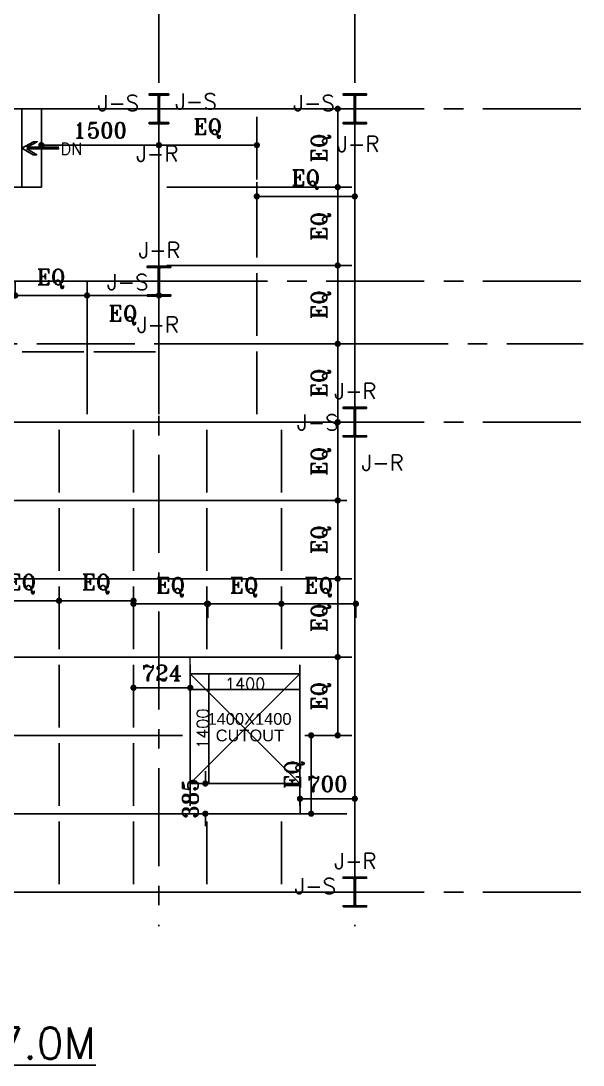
# Model space of a CAD drawing. Header units: inches. Extents: x 1387 to 2676, y -3554 to -2136.
# Drawn here: x 2645.8 to 2652.97, y -2654.7 to -2641.37 of the extents above; entities that cross this region are included whole.
import ezdxf
from ezdxf.enums import TextEntityAlignment as Align

# ---------------------------------------------------------------- set-up
doc = ezdxf.new("R2010")
doc.units = ezdxf.units.IN
doc.header["$MEASUREMENT"] = 0
doc.linetypes.add('CENTER', pattern=[2, 1.25, -0.25, 0.25, -0.25])
for name, color, linetype in [('3G', 3, 'Continuous'), ('A-TEXT', 7, 'Continuous'), ('AA-IPE300', 27, 'Continuous'), ('AA_CUT OUT', 250, 'Continuous'), ('AXE', 1, 'CENTER'), ('DIM', 8, 'Continuous'), ('MEMBER TEXT', 7, 'Continuous'), ('NEW-CO-TEXT', 7, 'Continuous'), ('Pich', 2, 'Continuous'), ('STAIR', 145, 'Continuous'), ('UPN100', 1, 'Continuous')]:
    doc.layers.add(name, color=color, linetype=linetype)
doc.layers.add('AA-BEAM-LAYOUT', color=5, linetype='Continuous', lineweight=13)
doc.styles.add('ROMANS', font='ROMANS')
doc.styles.add('ROMANT', font='romant')
doc.styles.get("Standard").update_dxf_attribs({"font": 'arial.ttf'})
doc.dimstyles.new('Copy of 1-100', dxfattribs={"dimtxt": 0.2, "dimasz": 0.08, "dimexe": 0.18, "dimexo": 0.0625, "dimgap": 0.09, "dimtad": 1, "dimdec": 0, "dimlfac": 1000, "dimdsep": 46, "dimtxsty": 'ROMANT', "dimblk": 'DOT', "dimcen": 0.09, "dimclrd": 1, "dimclre": 1, "dimclrt": 3, "dimadec": 0, "dimazin": 0, "dimtfac": 1, "dimtdec": 0, "dimtix": 1, "dimtofl": 0, "dimtmove": 2, "dimatfit": 3, "dimldrblk": 'DOT', "dimfxl": 1, "dimtolj": 1, "dimarcsym": 0})

# ---------------------------------------------------------------- blocks, each defined once
blk = doc.blocks.new('DOT')
at = {"layer": 'DIM', "color": 0, "linetype": 'ByBlock'}
blk.add_line((-0.5, 0), (-1, 0), dxfattribs=at)
at = {"layer": 'DIM', "color": 0, "linetype": 'ByBlock', "const_width": 0.5}
blk.add_lwpolyline([(-0.25, 0, 1), (0.25, 0, 1)], format="xyb", close=True, dxfattribs=at)
blk = doc.blocks.new('*D2552')
at = {"color": 1, "lineweight": -2, "transparency": 16777216}
for p, q in [((-2100, 2785), (-2100, 2585)), ((-700, 2785), (-700, 2585)), ((-700, 2585), (-2100, 2585))]:
    blk.add_line(p, q, dxfattribs=at)
at = {"layer": 'Defpoints', "color": 0, "transparency": 16777216}
for p in [(-2100, 2785), (-700, 2785), (-2100, 2585)]:
    blk.add_point(p, dxfattribs=at)
at = {"color": 1, "lineweight": -2, "transparency": 16777216, "xscale": 0.08, "yscale": 0.08, "zscale": 0.08, "rotation": 180}
blk.add_blockref('DOT', (-2100, 2585), dxfattribs=at)
at = {"color": 1, "lineweight": -2, "transparency": 16777216, "xscale": 0.08, "yscale": 0.08, "zscale": 0.08}
blk.add_blockref('DOT', (-700, 2585), dxfattribs=at)
at = {"color": 3, "transparency": 16777216, "insert": (-1400, 2660), "char_height": 150, "attachment_point": 5, "style": 'ROMANT'}
blk.add_mtext('\\A1;1400', dxfattribs=at)
blk = doc.blocks.new('_Dot')
at = {"layer": 'DIM', "color": 0, "lineweight": -2}
blk.add_line((-0.5, 0), (-1, 0), dxfattribs=at)
at = {"layer": 'DIM', "color": 0, "const_width": 0.5}
blk.add_lwpolyline([(-0.25, 0, 1), (0.25, 0, 1)], format="xyb", close=True, dxfattribs=at)
blk = doc.blocks.new('*D2553')
at = {"color": 1, "lineweight": -2, "transparency": 16777216}
for p, q in [((-2100, 2785), (-1864, 2785)), ((-1864, 2785), (-1864, 1385)), ((-2100, 1385), (-1864, 1385))]:
    blk.add_line(p, q, dxfattribs=at)
at = {"layer": 'Defpoints', "color": 0, "transparency": 16777216}
for p in [(-2100, 2785), (-2100, 1385), (-1864, 1385)]:
    blk.add_point(p, dxfattribs=at)
at = {"color": 1, "lineweight": -2, "transparency": 16777216, "xscale": 0.08, "yscale": 0.08, "zscale": 0.08}
for p, rotation in [((-1864, 2785), 90), ((-1864, 1385), 270)]:
    blk.add_blockref('DOT', p, dxfattribs=dict(at, rotation=rotation))
at = {"color": 3, "transparency": 16777216, "insert": (-1939, 2085), "char_height": 150, "attachment_point": 5, "rotation": 90, "style": 'ROMANT'}
blk.add_mtext('\\A1;1400', dxfattribs=at)
blk = doc.blocks.new('*D2417')
at = {"layer": 'Defpoints', "color": 0, "transparency": 16777216}
for p in [(2648.061, -2651.105), (2648.061, -2651.49), (2648.153, -2651.49)]:
    blk.add_point(p, dxfattribs=at)
at = {"layer": 'Pich', "color": 1, "lineweight": -2, "transparency": 16777216}
for p, q in [((2648.153, -2651.025), (2648.153, -2650.945)), ((2648.123, -2651.105), (2648.333, -2651.105)), ((2648.123, -2651.49), (2648.333, -2651.49)), ((2648.153, -2651.57), (2648.153, -2651.65))]:
    blk.add_line(p, q, dxfattribs=at)
at = {"layer": 'Pich', "color": 1, "lineweight": -2, "transparency": 16777216, "xscale": 0.08, "yscale": 0.08, "zscale": 0.08}
for p, rotation in [((2648.153, -2651.105), 270), ((2648.153, -2651.49), 90)]:
    blk.add_blockref('DOT', p, dxfattribs=dict(at, rotation=rotation))
at = {"layer": 'Pich', "color": 3, "transparency": 16777216, "insert": (2647.963, -2651.298), "char_height": 0.2, "attachment_point": 5, "rotation": 90, "style": 'ROMANT'}
blk.add_mtext('\\A1;385', dxfattribs=at)
blk = doc.blocks.new('*D2418')
at = {"layer": 'Defpoints', "color": 0, "transparency": 16777216}
for p in [(2649.361, -2651.26), (2650.06, -2651.26), (2650.06, -2651.299)]:
    blk.add_point(p, dxfattribs=at)
at = {"layer": 'Pich', "color": 1, "lineweight": -2, "transparency": 16777216}
for p, q in [((2649.361, -2651.322), (2649.361, -2651.479)), ((2649.441, -2651.299), (2649.98, -2651.299)), ((2650.06, -2651.322), (2650.06, -2651.479))]:
    blk.add_line(p, q, dxfattribs=at)
at = {"layer": 'Pich', "color": 1, "lineweight": -2, "transparency": 16777216, "xscale": 0.08, "yscale": 0.08, "zscale": 0.08, "rotation": 180}
blk.add_blockref('DOT', (2649.361, -2651.299), dxfattribs=at)
at = {"layer": 'Pich', "color": 1, "lineweight": -2, "transparency": 16777216, "xscale": 0.08, "yscale": 0.08, "zscale": 0.08}
blk.add_blockref('DOT', (2650.06, -2651.299), dxfattribs=at)
at = {"layer": 'Pich', "color": 3, "transparency": 16777216, "insert": (2649.71, -2651.109), "char_height": 0.2, "attachment_point": 5, "style": 'ROMANT'}
blk.add_mtext('\\A1;700', dxfattribs=at)
blk = doc.blocks.new('*D2419')
at = {"layer": 'Defpoints', "color": 0, "transparency": 16777216}
for p in [(2649.361, -2650.49), (2649.503, -2650.49), (2649.497, -2651.49)]:
    blk.add_point(p, dxfattribs=at)
at = {"layer": 'Pich', "color": 1, "lineweight": -2, "transparency": 16777216}
for p, q in [((2649.423, -2650.49), (2649.683, -2650.49)), ((2649.503, -2651.41), (2649.503, -2650.57)), ((2649.56, -2651.49), (2649.683, -2651.49))]:
    blk.add_line(p, q, dxfattribs=at)
at = {"layer": 'Pich', "color": 1, "lineweight": -2, "transparency": 16777216, "xscale": 0.08, "yscale": 0.08, "zscale": 0.08}
for p, rotation in [((2649.503, -2650.49), 90), ((2649.503, -2651.49), 270)]:
    blk.add_blockref('DOT', p, dxfattribs=dict(at, rotation=rotation))
at = {"layer": 'Pich', "color": 3, "transparency": 16777216, "insert": (2649.289, -2650.99), "char_height": 0.2, "attachment_point": 5, "rotation": 90, "style": 'ROMANT'}
blk.add_mtext('\\A1;EQ', dxfattribs=at)
blk = doc.blocks.new('*D2426')
at = {"layer": 'Defpoints', "color": 0, "transparency": 16777216}
for p in [(2649.784, -2642.49), (2649.784, -2643.49), (2649.842, -2643.49)]:
    blk.add_point(p, dxfattribs=at)
at = {"layer": 'Pich', "color": 1, "lineweight": -2, "transparency": 16777216}
for p, q in [((2649.842, -2642.57), (2649.842, -2643.41)), ((2649.847, -2642.49), (2650.022, -2642.49)), ((2649.847, -2643.49), (2650.022, -2643.49))]:
    blk.add_line(p, q, dxfattribs=at)
at = {"layer": 'Pich', "color": 1, "lineweight": -2, "transparency": 16777216, "xscale": 0.08, "yscale": 0.08, "zscale": 0.08}
for p, rotation in [((2649.842, -2642.49), 90), ((2649.842, -2643.49), 270)]:
    blk.add_blockref('DOT', p, dxfattribs=dict(at, rotation=rotation))
at = {"layer": 'Pich', "color": 3, "transparency": 16777216, "insert": (2649.628, -2642.99), "char_height": 0.2, "attachment_point": 5, "rotation": 90, "style": 'ROMANT'}
blk.add_mtext('\\A1;EQ', dxfattribs=at)
blk = doc.blocks.new('*D2427')
at = {"layer": 'Defpoints', "color": 0, "transparency": 16777216}
for p in [(2649.784, -2643.49), (2649.625, -2644.49), (2649.842, -2644.49)]:
    blk.add_point(p, dxfattribs=at)
at = {"layer": 'Pich', "color": 1, "lineweight": -2, "transparency": 16777216}
for p, q in [((2649.847, -2643.49), (2650.022, -2643.49)), ((2649.842, -2643.57), (2649.842, -2644.41)), ((2649.687, -2644.49), (2650.022, -2644.49))]:
    blk.add_line(p, q, dxfattribs=at)
at = {"layer": 'Pich', "color": 1, "lineweight": -2, "transparency": 16777216, "xscale": 0.08, "yscale": 0.08, "zscale": 0.08}
for p, rotation in [((2649.842, -2643.49), 90), ((2649.842, -2644.49), 270)]:
    blk.add_blockref('DOT', p, dxfattribs=dict(at, rotation=rotation))
at = {"layer": 'Pich', "color": 3, "transparency": 16777216, "insert": (2649.628, -2643.99), "char_height": 0.2, "attachment_point": 5, "rotation": 90, "style": 'ROMANT'}
blk.add_mtext('\\A1;EQ', dxfattribs=at)
blk = doc.blocks.new('*D2428')
at = {"layer": 'Defpoints', "color": 0, "transparency": 16777216}
for p in [(2649.625, -2644.49), (2649.77, -2645.49), (2649.842, -2645.49)]:
    blk.add_point(p, dxfattribs=at)
at = {"layer": 'Pich', "color": 1, "lineweight": -2, "transparency": 16777216}
for p, q in [((2649.687, -2644.49), (2650.022, -2644.49)), ((2649.842, -2644.57), (2649.842, -2645.41)), ((2649.832, -2645.49), (2650.022, -2645.49))]:
    blk.add_line(p, q, dxfattribs=at)
at = {"layer": 'Pich', "color": 1, "lineweight": -2, "transparency": 16777216, "xscale": 0.08, "yscale": 0.08, "zscale": 0.08}
for p, rotation in [((2649.842, -2644.49), 90), ((2649.842, -2645.49), 270)]:
    blk.add_blockref('DOT', p, dxfattribs=dict(at, rotation=rotation))
at = {"layer": 'Pich', "color": 3, "transparency": 16777216, "insert": (2649.628, -2644.99), "char_height": 0.2, "attachment_point": 5, "rotation": 90, "style": 'ROMANT'}
blk.add_mtext('\\A1;EQ', dxfattribs=at)
blk = doc.blocks.new('*D2429')
at = {"layer": 'Defpoints', "color": 0, "transparency": 16777216}
for p in [(2649.77, -2645.49), (2649.77, -2646.49), (2649.842, -2646.49)]:
    blk.add_point(p, dxfattribs=at)
at = {"layer": 'Pich', "color": 1, "lineweight": -2, "transparency": 16777216}
for p, q in [((2649.832, -2645.49), (2650.022, -2645.49)), ((2649.842, -2645.57), (2649.842, -2646.41)), ((2649.832, -2646.49), (2650.022, -2646.49))]:
    blk.add_line(p, q, dxfattribs=at)
at = {"layer": 'Pich', "color": 1, "lineweight": -2, "transparency": 16777216, "xscale": 0.08, "yscale": 0.08, "zscale": 0.08}
for p, rotation in [((2649.842, -2645.49), 90), ((2649.842, -2646.49), 270)]:
    blk.add_blockref('DOT', p, dxfattribs=dict(at, rotation=rotation))
at = {"layer": 'Pich', "color": 3, "transparency": 16777216, "insert": (2649.628, -2645.99), "char_height": 0.2, "attachment_point": 5, "rotation": 90, "style": 'ROMANT'}
blk.add_mtext('\\A1;EQ', dxfattribs=at)
blk = doc.blocks.new('*D2430')
at = {"layer": 'Defpoints', "color": 0, "transparency": 16777216}
for p in [(2649.853, -2646.49), (2649.842, -2647.49), (2649.856, -2647.49)]:
    blk.add_point(p, dxfattribs=at)
at = {"layer": 'Pich', "color": 1, "lineweight": -2, "transparency": 16777216}
for p, q in [((2649.791, -2646.49), (2649.662, -2646.49)), ((2649.842, -2646.57), (2649.842, -2647.41)), ((2649.793, -2647.49), (2649.662, -2647.49))]:
    blk.add_line(p, q, dxfattribs=at)
at = {"layer": 'Pich', "color": 1, "lineweight": -2, "transparency": 16777216, "xscale": 0.08, "yscale": 0.08, "zscale": 0.08}
for p, rotation in [((2649.842, -2646.49), 90), ((2649.842, -2647.49), 270)]:
    blk.add_blockref('DOT', p, dxfattribs=dict(at, rotation=rotation))
at = {"layer": 'Pich', "color": 3, "transparency": 16777216, "insert": (2649.628, -2646.99), "char_height": 0.2, "attachment_point": 5, "rotation": 90, "style": 'ROMANT'}
blk.add_mtext('\\A1;EQ', dxfattribs=at)
blk = doc.blocks.new('*D2431')
at = {"layer": 'Defpoints', "color": 0, "transparency": 16777216}
for p in [(2649.853, -2647.49), (2649.759, -2648.49), (2649.842, -2648.49)]:
    blk.add_point(p, dxfattribs=at)
at = {"layer": 'Pich', "color": 1, "lineweight": -2, "transparency": 16777216}
for p, q in [((2649.791, -2647.49), (2649.662, -2647.49)), ((2649.842, -2647.57), (2649.842, -2648.41)), ((2649.821, -2648.49), (2650.022, -2648.49))]:
    blk.add_line(p, q, dxfattribs=at)
at = {"layer": 'Pich', "color": 1, "lineweight": -2, "transparency": 16777216, "xscale": 0.08, "yscale": 0.08, "zscale": 0.08}
for p, rotation in [((2649.842, -2647.49), 90), ((2649.842, -2648.49), 270)]:
    blk.add_blockref('DOT', p, dxfattribs=dict(at, rotation=rotation))
at = {"layer": 'Pich', "color": 3, "transparency": 16777216, "insert": (2649.628, -2647.99), "char_height": 0.2, "attachment_point": 5, "rotation": 90, "style": 'ROMANT'}
blk.add_mtext('\\A1;EQ', dxfattribs=at)
blk = doc.blocks.new('*D2432')
at = {"layer": 'Defpoints', "color": 0, "transparency": 16777216}
for p in [(2649.853, -2648.49), (2649.759, -2649.49), (2649.842, -2649.49)]:
    blk.add_point(p, dxfattribs=at)
at = {"layer": 'Pich', "color": 1, "lineweight": -2, "transparency": 16777216}
for p, q in [((2649.791, -2648.49), (2649.662, -2648.49)), ((2649.842, -2648.57), (2649.842, -2649.41)), ((2649.821, -2649.49), (2650.022, -2649.49))]:
    blk.add_line(p, q, dxfattribs=at)
at = {"layer": 'Pich', "color": 1, "lineweight": -2, "transparency": 16777216, "xscale": 0.08, "yscale": 0.08, "zscale": 0.08}
for p, rotation in [((2649.842, -2648.49), 90), ((2649.842, -2649.49), 270)]:
    blk.add_blockref('DOT', p, dxfattribs=dict(at, rotation=rotation))
at = {"layer": 'Pich', "color": 3, "transparency": 16777216, "insert": (2649.628, -2648.99), "char_height": 0.2, "attachment_point": 5, "rotation": 90, "style": 'ROMANT'}
blk.add_mtext('\\A1;EQ', dxfattribs=at)
blk = doc.blocks.new('*D2433')
at = {"layer": 'Defpoints', "color": 0, "transparency": 16777216}
for p in [(2649.853, -2649.49), (2649.759, -2650.49), (2649.842, -2650.49)]:
    blk.add_point(p, dxfattribs=at)
at = {"layer": 'Pich', "color": 1, "lineweight": -2, "transparency": 16777216}
for p, q in [((2649.791, -2649.49), (2649.662, -2649.49)), ((2649.842, -2649.57), (2649.842, -2650.41)), ((2649.821, -2650.49), (2650.022, -2650.49))]:
    blk.add_line(p, q, dxfattribs=at)
at = {"layer": 'Pich', "color": 1, "lineweight": -2, "transparency": 16777216, "xscale": 0.08, "yscale": 0.08, "zscale": 0.08}
for p, rotation in [((2649.842, -2649.49), 90), ((2649.842, -2650.49), 270)]:
    blk.add_blockref('DOT', p, dxfattribs=dict(at, rotation=rotation))
at = {"layer": 'Pich', "color": 3, "transparency": 16777216, "insert": (2649.628, -2649.99), "char_height": 0.2, "attachment_point": 5, "rotation": 90, "style": 'ROMANT'}
blk.add_mtext('\\A1;EQ', dxfattribs=at)
blk = doc.blocks.new('*D2440')
at = {"layer": 'Defpoints', "color": 0, "transparency": 16777216}
for p in [(2646.644, -2644.873), (2645.727, -2644.96), (2646.644, -2645.03)]:
    blk.add_point(p, dxfattribs=at)
at = {"layer": 'Pich', "color": 1, "lineweight": -2, "transparency": 16777216}
for p, q in [((2645.727, -2644.898), (2645.727, -2644.693)), ((2646.644, -2644.968), (2646.644, -2644.693)), ((2645.807, -2644.873), (2646.564, -2644.873))]:
    blk.add_line(p, q, dxfattribs=at)
at = {"layer": 'Pich', "color": 1, "lineweight": -2, "transparency": 16777216, "xscale": 0.08, "yscale": 0.08, "zscale": 0.08, "rotation": 180}
blk.add_blockref('DOT', (2645.727, -2644.873), dxfattribs=at)
at = {"layer": 'Pich', "color": 1, "lineweight": -2, "transparency": 16777216, "xscale": 0.08, "yscale": 0.08, "zscale": 0.08}
blk.add_blockref('DOT', (2646.644, -2644.873), dxfattribs=at)
at = {"layer": 'Pich', "color": 3, "transparency": 16777216, "insert": (2646.185, -2644.659), "char_height": 0.2, "attachment_point": 5, "style": 'ROMANT'}
blk.add_mtext('\\A1;EQ', dxfattribs=at)
blk = doc.blocks.new('*D2441')
at = {"layer": 'Defpoints', "color": 0, "transparency": 16777216}
for p in [(2647.56, -2644.873), (2646.644, -2644.96), (2647.56, -2645.03)]:
    blk.add_point(p, dxfattribs=at)
at = {"layer": 'Pich', "color": 1, "lineweight": -2, "transparency": 16777216}
for p, q in [((2646.644, -2644.898), (2646.644, -2644.693)), ((2647.56, -2644.968), (2647.56, -2644.693)), ((2646.724, -2644.873), (2647.48, -2644.873))]:
    blk.add_line(p, q, dxfattribs=at)
at = {"layer": 'Pich', "color": 1, "lineweight": -2, "transparency": 16777216, "xscale": 0.08, "yscale": 0.08, "zscale": 0.08, "rotation": 180}
blk.add_blockref('DOT', (2646.644, -2644.873), dxfattribs=at)
at = {"layer": 'Pich', "color": 1, "lineweight": -2, "transparency": 16777216, "xscale": 0.08, "yscale": 0.08, "zscale": 0.08}
blk.add_blockref('DOT', (2647.56, -2644.873), dxfattribs=at)
at = {"layer": 'Pich', "color": 3, "transparency": 16777216, "insert": (2647.102, -2645.125), "char_height": 0.2, "attachment_point": 5, "style": 'ROMANT'}
blk.add_mtext('\\A1;EQ', dxfattribs=at)
blk = doc.blocks.new('*D2476')
at = {"layer": 'Defpoints', "color": 0, "transparency": 16777216}
for p in [(2646.06, -2642.954), (2646.06, -2642.957), (2647.56, -2642.957)]:
    blk.add_point(p, dxfattribs=at)
at = {"layer": 'Pich', "color": 1, "lineweight": -2, "transparency": 16777216}
for p, q in [((2646.06, -2642.895), (2646.06, -2642.774)), ((2647.56, -2642.895), (2647.56, -2642.774)), ((2647.48, -2642.954), (2646.14, -2642.954))]:
    blk.add_line(p, q, dxfattribs=at)
at = {"layer": 'Pich', "color": 1, "lineweight": -2, "transparency": 16777216, "xscale": 0.08, "yscale": 0.08, "zscale": 0.08, "rotation": 180}
blk.add_blockref('DOT', (2646.06, -2642.954), dxfattribs=at)
at = {"layer": 'Pich', "color": 1, "lineweight": -2, "transparency": 16777216, "xscale": 0.08, "yscale": 0.08, "zscale": 0.08}
blk.add_blockref('DOT', (2647.56, -2642.954), dxfattribs=at)
at = {"layer": 'Pich', "color": 3, "transparency": 16777216, "insert": (2646.81, -2642.764), "char_height": 0.2, "attachment_point": 5, "style": 'ROMANT'}
blk.add_mtext('\\A1;1500', dxfattribs=at)
blk = doc.blocks.new('*D2500')
at = {"layer": 'Defpoints', "color": 0, "transparency": 16777216}
for p in [(2647.56, -2642.957), (2648.81, -2642.954), (2648.81, -2643.031)]:
    blk.add_point(p, dxfattribs=at)
at = {"layer": 'Pich', "color": 1, "lineweight": -2, "transparency": 16777216}
for p, q in [((2647.56, -2642.895), (2647.56, -2642.774)), ((2648.81, -2642.968), (2648.81, -2642.774)), ((2647.64, -2642.954), (2648.73, -2642.954))]:
    blk.add_line(p, q, dxfattribs=at)
at = {"layer": 'Pich', "color": 1, "lineweight": -2, "transparency": 16777216, "xscale": 0.08, "yscale": 0.08, "zscale": 0.08, "rotation": 180}
blk.add_blockref('DOT', (2647.56, -2642.954), dxfattribs=at)
at = {"layer": 'Pich', "color": 1, "lineweight": -2, "transparency": 16777216, "xscale": 0.08, "yscale": 0.08, "zscale": 0.08}
blk.add_blockref('DOT', (2648.81, -2642.954), dxfattribs=at)
at = {"layer": 'Pich', "color": 3, "transparency": 16777216, "insert": (2648.185, -2642.74), "char_height": 0.2, "attachment_point": 5, "style": 'ROMANT'}
blk.add_mtext('\\A1;EQ', dxfattribs=at)
blk = doc.blocks.new('*D2501')
at = {"layer": 'Defpoints', "color": 0, "transparency": 16777216}
for p in [(2648.81, -2643.685), (2650.06, -2643.608), (2650.06, -2643.685)]:
    blk.add_point(p, dxfattribs=at)
at = {"layer": 'Pich', "color": 1, "lineweight": -2, "transparency": 16777216}
for p, q in [((2648.81, -2643.622), (2648.81, -2643.428)), ((2650.06, -2643.622), (2650.06, -2643.428)), ((2648.89, -2643.608), (2649.98, -2643.608))]:
    blk.add_line(p, q, dxfattribs=at)
at = {"layer": 'Pich', "color": 1, "lineweight": -2, "transparency": 16777216, "xscale": 0.08, "yscale": 0.08, "zscale": 0.08, "rotation": 180}
blk.add_blockref('DOT', (2648.81, -2643.608), dxfattribs=at)
at = {"layer": 'Pich', "color": 1, "lineweight": -2, "transparency": 16777216, "xscale": 0.08, "yscale": 0.08, "zscale": 0.08}
blk.add_blockref('DOT', (2650.06, -2643.608), dxfattribs=at)
at = {"layer": 'Pich', "color": 3, "transparency": 16777216, "insert": (2649.435, -2643.394), "char_height": 0.2, "attachment_point": 5, "style": 'ROMANT'}
blk.add_mtext('\\A1;EQ', dxfattribs=at)
blk = doc.blocks.new('*D2627')
at = {"layer": 'Defpoints', "color": 0, "transparency": 16777216}
for p in [(2645.336, -2648.712), (2646.286, -2648.681), (2646.286, -2648.771)]:
    blk.add_point(p, dxfattribs=at)
at = {"layer": 'Pich', "color": 1, "lineweight": -2, "transparency": 16777216}
for p, q in [((2646.286, -2648.743), (2646.286, -2648.951)), ((2645.336, -2648.774), (2645.336, -2648.951)), ((2645.416, -2648.771), (2646.206, -2648.771))]:
    blk.add_line(p, q, dxfattribs=at)
at = {"layer": 'Pich', "color": 1, "lineweight": -2, "transparency": 16777216, "xscale": 0.08, "yscale": 0.08, "zscale": 0.08, "rotation": 180}
blk.add_blockref('DOT', (2645.336, -2648.771), dxfattribs=at)
at = {"layer": 'Pich', "color": 1, "lineweight": -2, "transparency": 16777216, "xscale": 0.08, "yscale": 0.08, "zscale": 0.08}
blk.add_blockref('DOT', (2646.286, -2648.771), dxfattribs=at)
at = {"layer": 'Pich', "color": 3, "transparency": 16777216, "insert": (2645.811, -2648.557), "char_height": 0.2, "attachment_point": 5, "style": 'ROMANT'}
blk.add_mtext('\\A1;EQ', dxfattribs=at)
blk = doc.blocks.new('*D2628')
at = {"layer": 'Defpoints', "color": 0, "transparency": 16777216}
for p in [(2646.286, -2648.712), (2647.236, -2648.681), (2647.236, -2648.771)]:
    blk.add_point(p, dxfattribs=at)
at = {"layer": 'Pich', "color": 1, "lineweight": -2, "transparency": 16777216}
for p, q in [((2647.236, -2648.743), (2647.236, -2648.951)), ((2646.286, -2648.774), (2646.286, -2648.951)), ((2646.366, -2648.771), (2647.156, -2648.771))]:
    blk.add_line(p, q, dxfattribs=at)
at = {"layer": 'Pich', "color": 1, "lineweight": -2, "transparency": 16777216, "xscale": 0.08, "yscale": 0.08, "zscale": 0.08, "rotation": 180}
blk.add_blockref('DOT', (2646.286, -2648.771), dxfattribs=at)
at = {"layer": 'Pich', "color": 1, "lineweight": -2, "transparency": 16777216, "xscale": 0.08, "yscale": 0.08, "zscale": 0.08}
blk.add_blockref('DOT', (2647.236, -2648.771), dxfattribs=at)
at = {"layer": 'Pich', "color": 3, "transparency": 16777216, "insert": (2646.761, -2648.557), "char_height": 0.2, "attachment_point": 5, "style": 'ROMANT'}
blk.add_mtext('\\A1;EQ', dxfattribs=at)
blk = doc.blocks.new('*D2629')
at = {"color": 1, "lineweight": -2, "transparency": 16777216}
for p, q in [((2647.236, -2649.842), (2647.236, -2649.702)), ((2647.961, -2649.842), (2647.961, -2649.702)), ((2647.881, -2649.882), (2647.316, -2649.882))]:
    blk.add_line(p, q, dxfattribs=at)
at = {"layer": 'Defpoints', "color": 0, "transparency": 16777216}
for p in [(2647.236, -2649.882), (2647.236, -2649.905), (2647.961, -2649.905)]:
    blk.add_point(p, dxfattribs=at)
at = {"color": 1, "lineweight": -2, "transparency": 16777216, "xscale": 0.08, "yscale": 0.08, "zscale": 0.08, "rotation": 180}
blk.add_blockref('DOT', (2647.236, -2649.882), dxfattribs=at)
at = {"color": 1, "lineweight": -2, "transparency": 16777216, "xscale": 0.08, "yscale": 0.08, "zscale": 0.08}
blk.add_blockref('DOT', (2647.961, -2649.882), dxfattribs=at)
at = {"color": 3, "transparency": 16777216, "insert": (2647.599, -2649.692), "char_height": 0.2, "attachment_point": 5, "style": 'ROMANT'}
blk.add_mtext('\\A1;724', dxfattribs=at)
blk = doc.blocks.new('*D2630')
at = {"layer": 'Defpoints', "color": 0, "transparency": 16777216}
for p in [(2647.236, -2648.751), (2648.186, -2648.72), (2648.186, -2648.81)]:
    blk.add_point(p, dxfattribs=at)
at = {"layer": 'Pich', "color": 1, "lineweight": -2, "transparency": 16777216}
for p, q in [((2647.236, -2648.813), (2647.236, -2648.99)), ((2647.316, -2648.81), (2648.106, -2648.81)), ((2648.186, -2648.783), (2648.186, -2648.99))]:
    blk.add_line(p, q, dxfattribs=at)
at = {"layer": 'Pich', "color": 1, "lineweight": -2, "transparency": 16777216, "xscale": 0.08, "yscale": 0.08, "zscale": 0.08, "rotation": 180}
blk.add_blockref('DOT', (2647.236, -2648.81), dxfattribs=at)
at = {"layer": 'Pich', "color": 1, "lineweight": -2, "transparency": 16777216, "xscale": 0.08, "yscale": 0.08, "zscale": 0.08}
blk.add_blockref('DOT', (2648.186, -2648.81), dxfattribs=at)
at = {"layer": 'Pich', "color": 3, "transparency": 16777216, "insert": (2647.711, -2648.596), "char_height": 0.2, "attachment_point": 5, "style": 'ROMANT'}
blk.add_mtext('\\A1;EQ', dxfattribs=at)
blk = doc.blocks.new('*D2631')
at = {"layer": 'Defpoints', "color": 0, "transparency": 16777216}
for p in [(2648.174, -2648.751), (2649.124, -2648.72), (2649.124, -2648.81)]:
    blk.add_point(p, dxfattribs=at)
at = {"layer": 'Pich', "color": 1, "lineweight": -2, "transparency": 16777216}
for p, q in [((2648.174, -2648.813), (2648.174, -2648.99)), ((2648.254, -2648.81), (2649.044, -2648.81)), ((2649.124, -2648.783), (2649.124, -2648.99))]:
    blk.add_line(p, q, dxfattribs=at)
at = {"layer": 'Pich', "color": 1, "lineweight": -2, "transparency": 16777216, "xscale": 0.08, "yscale": 0.08, "zscale": 0.08, "rotation": 180}
blk.add_blockref('DOT', (2648.174, -2648.81), dxfattribs=at)
at = {"layer": 'Pich', "color": 1, "lineweight": -2, "transparency": 16777216, "xscale": 0.08, "yscale": 0.08, "zscale": 0.08}
blk.add_blockref('DOT', (2649.124, -2648.81), dxfattribs=at)
at = {"layer": 'Pich', "color": 3, "transparency": 16777216, "insert": (2648.649, -2648.596), "char_height": 0.2, "attachment_point": 5, "style": 'ROMANT'}
blk.add_mtext('\\A1;EQ', dxfattribs=at)
blk = doc.blocks.new('*D2632')
at = {"layer": 'Defpoints', "color": 0, "transparency": 16777216}
for p in [(2649.124, -2648.751), (2650.074, -2648.72), (2650.074, -2648.81)]:
    blk.add_point(p, dxfattribs=at)
at = {"layer": 'Pich', "color": 1, "lineweight": -2, "transparency": 16777216}
for p, q in [((2649.124, -2648.813), (2649.124, -2648.99)), ((2649.204, -2648.81), (2649.994, -2648.81)), ((2650.074, -2648.783), (2650.074, -2648.99))]:
    blk.add_line(p, q, dxfattribs=at)
at = {"layer": 'Pich', "color": 1, "lineweight": -2, "transparency": 16777216, "xscale": 0.08, "yscale": 0.08, "zscale": 0.08, "rotation": 180}
blk.add_blockref('DOT', (2649.124, -2648.81), dxfattribs=at)
at = {"layer": 'Pich', "color": 1, "lineweight": -2, "transparency": 16777216, "xscale": 0.08, "yscale": 0.08, "zscale": 0.08}
blk.add_blockref('DOT', (2650.074, -2648.81), dxfattribs=at)
at = {"layer": 'Pich', "color": 3, "transparency": 16777216, "insert": (2649.599, -2648.596), "char_height": 0.2, "attachment_point": 5, "style": 'ROMANT'}
blk.add_mtext('\\A1;EQ', dxfattribs=at)
blk = doc.blocks.new('G$C27AC7FF8')
at = {"layer": 'AA_CUT OUT', "color": 1}
for p, q in [((-2099.8, 2784.9), (-699.8, 1384.9)), ((-699.8, 2784.9), (-2099.8, 1384.9))]:
    blk.add_line(p, q, dxfattribs=at)
blk.add_lwpolyline([(-699.8, 1384.9), (-2099.8, 1384.9), (-2099.8, 2784.9), (-699.8, 2784.9)], close=True, dxfattribs=at)
at = {"color": 3}
for s, p in [('1400X1400', (-1879.6, 2135.6)), ('CUTOUT', (-1775.1, 1924))]:
    blk.add_text(s, height=150, dxfattribs=at).set_placement(p)
dim = blk.add_linear_dim(base=(-2099.8, 2585.4), p1=(-699.8, 2784.9), p2=(-2099.8, 2784.9), dimstyle='Copy of 1-100', override={"dimtxt": 150, "dimlfac": 1})
dim.commit()
dim.dimension.update_dxf_attribs({"geometry": '*D2552', "text_midpoint": (-1399.8, 2660.5)})
dim = blk.add_linear_dim(base=(-1863.9, 1384.9), p1=(-2099.8, 2784.9), p2=(-2099.8, 1384.9), angle=90, dimstyle='Copy of 1-100', override={"dimtxt": 150, "dimlfac": 1})
dim.commit()
dim.dimension.update_dxf_attribs({"geometry": '*D2553', "text_midpoint": (-1939, 2084.9)})

msp = doc.modelspace()

# ---------------------------------------------------------------- hatches: boundary and pattern name
for points in [[(2647.55288542, -2642.31522572), (2647.54140919, -2642.31522572, 0.4144144444), (2647.55288542, -2642.32670982)], [(2647.56788542, -2642.31522572), (2647.57936165, -2642.31522572, -0.4144144444), (2647.56788542, -2642.32670982)], [(2650.0528862, -2642.31519083), (2650.04140997, -2642.31519083, 0.4144144444), (2650.0528862, -2642.32667493)], [(2650.0678862, -2642.31519083), (2650.07936243, -2642.31519083, -0.4144144444), (2650.0678862, -2642.32667493)], [(2647.55288542, -2642.66526522), (2647.54140919, -2642.66526522, -0.4144144444), (2647.55288542, -2642.65378112)], [(2647.56788542, -2642.66526522), (2647.57936165, -2642.66526522, 0.4144144444), (2647.56788542, -2642.65378112)], [(2650.0528862, -2642.66523033), (2650.04140997, -2642.66523033, -0.4144144444), (2650.0528862, -2642.65374623)], [(2650.0678862, -2642.66523033), (2650.07936243, -2642.66523033, 0.4144144444), (2650.0678862, -2642.65374623)], [(2647.55288051, -2644.51511611), (2647.54140428, -2644.51511611, 0.4144144444), (2647.55288051, -2644.52660022)], [(2647.56788051, -2644.51511611), (2647.57935674, -2644.51511611, -0.4144144444), (2647.56788051, -2644.52660022)], [(2647.55288051, -2644.86515562), (2647.54140428, -2644.86515562, -0.4144144444), (2647.55288051, -2644.85367151)], [(2647.56788051, -2644.86515562), (2647.57935674, -2644.86515562, 0.4144144444), (2647.56788051, -2644.85367151)], [(2650.0528862, -2646.31512975), (2650.04140997, -2646.31512975, 0.4144144444), (2650.0528862, -2646.32661386)], [(2650.0678862, -2646.31512975), (2650.07936243, -2646.31512975, -0.4144144444), (2650.0678862, -2646.32661386)], [(2650.0528862, -2646.66516926), (2650.04140997, -2646.66516926, -0.4144144444), (2650.0528862, -2646.65368515)], [(2650.0678862, -2646.66516926), (2650.07936243, -2646.66516926, 0.4144144444), (2650.0678862, -2646.65368515)], [(2650.05287069, -2652.31512975), (2650.04139446, -2652.31512975, 0.4144144444), (2650.05287069, -2652.32661386)], [(2650.06787069, -2652.31512975), (2650.07934692, -2652.31512975, -0.4144144444), (2650.06787069, -2652.32661386)], [(2650.05287069, -2652.66516926), (2650.04139446, -2652.66516926, -0.4144144444), (2650.05287069, -2652.65368515)], [(2650.06787069, -2652.66516926), (2650.07934692, -2652.66516926, 0.4144144444), (2650.06787069, -2652.65368515)]]:
    msp.add_hatch(color=1).paths.add_polyline_path(points)

# ---------------------------------------------------------------- linework, layer by layer
msp.add_lwpolyline([(2646.28224935, -2642.97871111), (2646.26082539, -2642.99019815), (2646.28224935, -2643.00169815), (2645.87603219, -2643.00169815), (2646.00212192, -2643.07715186), (2645.95562459, -2643.07715186), (2645.81031736, -2642.99019815), (2645.96031736, -2642.90977155), (2646.00681468, -2642.90977155), (2645.87826281, -2642.97869815), (2646.28224935, -2642.97869815)])
at = {"layer": '3G'}
for points in [[(2647.43538542, -2642.68022572), (2647.43538542, -2642.66522572), (2647.55288542, -2642.66522572), (2647.55288542, -2642.31522572), (2647.43538542, -2642.31522572), (2647.43538542, -2642.30022572), (2647.68538542, -2642.30022572), (2647.68538542, -2642.31522572), (2647.56788542, -2642.31522572), (2647.56788542, -2642.66522572), (2647.68538542, -2642.66522572), (2647.68538542, -2642.68022572)], [(2649.9103862, -2642.68019083), (2649.9103862, -2642.66519083), (2650.0528862, -2642.66519083), (2650.0528862, -2642.31519083), (2649.9103862, -2642.31519083), (2649.9103862, -2642.30019083), (2650.2103862, -2642.30019083), (2650.2103862, -2642.31519083), (2650.0678862, -2642.31519083), (2650.0678862, -2642.66519083), (2650.2103862, -2642.66519083), (2650.2103862, -2642.68019083)], [(2647.41038051, -2644.88011611), (2647.41038051, -2644.86511611), (2647.55288051, -2644.86511611), (2647.55288051, -2644.51511611), (2647.41038051, -2644.51511611), (2647.41038051, -2644.50011611), (2647.71038051, -2644.50011611), (2647.71038051, -2644.51511611), (2647.56788051, -2644.51511611), (2647.56788051, -2644.86511611), (2647.71038051, -2644.86511611), (2647.71038051, -2644.88011611)], [(2649.9103862, -2646.68012975), (2649.9103862, -2646.66512975), (2650.0528862, -2646.66512975), (2650.0528862, -2646.31512975), (2649.9103862, -2646.31512975), (2649.9103862, -2646.30012975), (2650.2103862, -2646.30012975), (2650.2103862, -2646.31512975), (2650.0678862, -2646.31512975), (2650.0678862, -2646.66512975), (2650.2103862, -2646.66512975), (2650.2103862, -2646.68012975)], [(2649.91037069, -2652.68012975), (2649.91037069, -2652.66512975), (2650.05287069, -2652.66512975), (2650.05287069, -2652.31512975), (2649.91037069, -2652.31512975), (2649.91037069, -2652.30012975), (2650.21037069, -2652.30012975), (2650.21037069, -2652.31512975), (2650.06787069, -2652.31512975), (2650.06787069, -2652.66512975), (2650.21037069, -2652.66512975), (2650.21037069, -2652.68012975)]]:
    msp.add_lwpolyline(points, close=True, dxfattribs=at)
for centre, start, end in [((2647.55288542, -2642.31523359), 180.157926883, 270.157926883), ((2647.56788542, -2642.31523359), 269.842073117, 359.842073117), ((2647.56788542, -2642.31523359), 269.842073117, 359.842073117), ((2650.0528862, -2642.3151987), 180.157926883, 270.157926883), ((2650.0678862, -2642.3151987), 269.842073117, 359.842073117), ((2650.0678862, -2642.3151987), 269.842073117, 359.842073117), ((2647.55288542, -2642.66525735), 89.842073117, 179.842073117), ((2647.55288542, -2642.66525735), 89.842073117, 179.842073117), ((2647.56788542, -2642.66525735), 0.157926883, 90.157926883), ((2647.56788542, -2642.66525735), 0.157926883, 90.157926883), ((2647.56788542, -2642.66525735), 0.157926883, 90.157926883), ((2650.0528862, -2642.66522246), 89.842073117, 179.842073117), ((2650.0528862, -2642.66522246), 89.842073117, 179.842073117), ((2650.0678862, -2642.66522246), 0.157926883, 90.157926883), ((2650.0678862, -2642.66522246), 0.157926883, 90.157926883), ((2650.0678862, -2642.66522246), 0.157926883, 90.157926883), ((2647.55288051, -2644.51512398), 180.157926883, 270.157926883), ((2647.56788051, -2644.51512398), 269.842073117, 359.842073117), ((2647.56788051, -2644.51512398), 269.842073117, 359.842073117), ((2647.55288051, -2644.86514775), 89.842073117, 179.842073117), ((2647.55288051, -2644.86514775), 89.842073117, 179.842073117), ((2647.56788051, -2644.86514775), 0.157926883, 90.157926883), ((2647.56788051, -2644.86514775), 0.157926883, 90.157926883), ((2647.56788051, -2644.86514775), 0.157926883, 90.157926883), ((2650.0528862, -2646.31513762), 180.157926883, 270.157926883), ((2650.0678862, -2646.31513762), 269.842073117, 359.842073117), ((2650.0678862, -2646.31513762), 269.842073117, 359.842073117), ((2650.0528862, -2646.66516139), 89.842073117, 179.842073117), ((2650.0528862, -2646.66516139), 89.842073117, 179.842073117), ((2650.0678862, -2646.66516139), 0.157926883, 90.157926883), ((2650.0678862, -2646.66516139), 0.157926883, 90.157926883), ((2650.0678862, -2646.66516139), 0.157926883, 90.157926883), ((2650.05287069, -2652.31513762), 180.157926883, 270.157926883), ((2650.06787069, -2652.31513762), 269.842073117, 359.842073117), ((2650.06787069, -2652.31513762), 269.842073117, 359.842073117), ((2650.05287069, -2652.66516139), 89.842073117, 179.842073117), ((2650.05287069, -2652.66516139), 89.842073117, 179.842073117), ((2650.06787069, -2652.66516139), 0.157926883, 90.157926883), ((2650.06787069, -2652.66516139), 0.157926883, 90.157926883), ((2650.06787069, -2652.66516139), 0.157926883, 90.157926883)]:
    msp.add_arc(centre, 0.01147623, start, end, dxfattribs=at)
at = {"layer": 'AA-BEAM-LAYOUT', "color": 3}
msp.add_line((2647.96056208, -2650.40530299), (2647.96056208, -2649.49019815), dxfattribs=at)
at = {"layer": 'AA-IPE300', "color": 3}
for p, q in [((2634.06034225, -2642.49019815), (2650.06034225, -2642.49019815)), ((2647.56034225, -2642.49019815), (2647.56034225, -2646.39019815)), ((2650.06034225, -2652.49019815), (2650.06034225, -2642.49019815)), ((2649.96034225, -2643.49019815), (2647.66034225, -2643.49019815)), ((2649.96034225, -2644.49019815), (2647.66034225, -2644.49019815)), ((2640.01034225, -2644.69019815), (2647.71034196, -2644.69019815)), ((2646.64364225, -2646.39019815), (2646.64364225, -2644.79019815)), ((2649.96034225, -2645.49019815), (2647.66034225, -2645.49019815)), ((2646.60082827, -2645.59455945), (2645.81499593, -2645.59455945)), ((2647.51756627, -2645.59457129), (2646.73173393, -2645.59457129)), ((2642.6114824, -2646.49019815), (2650.06034225, -2646.49019815)), ((2642.6114824, -2647.49019815), (2649.96034225, -2647.49019815)), ((2642.6114824, -2648.49019815), (2649.96034225, -2648.49019815)), ((2642.6114824, -2649.49019815), (2649.96034225, -2649.49019815)), ((2647.96056208, -2649.59019815), (2647.96056208, -2651.39019815)), ((2649.36056208, -2649.59019815), (2649.36056208, -2651.39019815)), ((2642.6114824, -2650.49019815), (2647.86056208, -2650.49019815)), ((2649.46056208, -2650.49019815), (2649.96034225, -2650.49019815)), ((2649.26056208, -2651.10530299), (2648.06056208, -2651.10530299)), ((2642.6114824, -2651.49019815), (2649.96034225, -2651.49019815)), ((2634.06034225, -2652.49019815), (2650.06034225, -2652.49019815))]:
    msp.add_line(p, q, dxfattribs=at)
at = {"layer": 'AXE'}
for p, q in [((2647.56039545, -2638.90945791), (2647.56035922, -2652.92733862)), ((2650.06039545, -2638.90945791), (2650.06035922, -2652.92733862)), ((2629.6961178, -2642.49019815), (2652.97383025, -2642.49019815)), ((2629.6961178, -2644.69007843), (2652.97383025, -2644.69013707)), ((2628.00105975, -2645.49007843), (2652.97383025, -2645.49013707)), ((2629.6961178, -2646.49007843), (2652.97383025, -2646.49013707)), ((2629.6961178, -2652.49007843), (2652.97383025, -2652.49013707))]:
    msp.add_line(p, q, dxfattribs=at)
at = {"layer": 'STAIR', "color": 3}
for p, q in [((2645.81031736, -2642.49019815), (2645.81031736, -2643.49019815)), ((2646.06031736, -2642.49019815), (2646.06031736, -2643.49019815)), ((2646.06031736, -2643.49019815), (2643.56021782, -2643.49019815))]:
    msp.add_line(p, q, dxfattribs=at)
at = {"layer": 'UPN100', "color": 3}
for p, q in [((2648.81034225, -2642.59019815), (2648.81034225, -2643.39019815)), ((2648.81034225, -2643.59019815), (2648.81034225, -2644.39019815)), ((2648.81034225, -2644.59019815), (2648.81034225, -2645.39019815)), ((2648.81034225, -2645.59019815), (2648.81034225, -2646.39019815)), ((2646.2864824, -2646.59019815), (2646.2864824, -2647.39019815)), ((2647.2364824, -2646.59019815), (2647.2364824, -2647.39019815)), ((2648.1739824, -2646.59019815), (2648.1739824, -2647.39019815)), ((2649.1239824, -2646.59019815), (2649.1239824, -2647.39019815)), ((2646.2864824, -2647.59019815), (2646.2864824, -2648.39019815)), ((2647.2364824, -2647.59019815), (2647.2364824, -2648.39019815)), ((2648.1739824, -2647.59019815), (2648.1739824, -2648.39019815)), ((2649.1239824, -2647.59019815), (2649.1239824, -2648.39019815)), ((2646.2864824, -2648.59019815), (2646.2864824, -2649.39019815)), ((2647.2364824, -2648.59019815), (2647.2364824, -2649.39019815)), ((2648.1739824, -2648.59019815), (2648.1739824, -2649.39019815)), ((2649.1239824, -2648.59019815), (2649.1239824, -2649.39019815)), ((2646.2864824, -2649.59019815), (2646.2864824, -2650.39019815)), ((2647.2364824, -2649.59019815), (2647.2364824, -2650.39019815)), ((2646.2864824, -2650.59019815), (2646.2864824, -2651.39019815)), ((2647.2364824, -2650.59019815), (2647.2364824, -2651.39019815)), ((2646.2864824, -2651.59019815), (2646.2864824, -2652.39019815)), ((2647.2364824, -2651.59019815), (2647.2364824, -2652.39019815)), ((2648.1739824, -2651.59019815), (2648.1739824, -2652.39019815)), ((2649.1239824, -2651.59019815), (2649.1239824, -2652.39019815))]:
    msp.add_line(p, q, dxfattribs=at)

# ---------------------------------------------------------------- block references
at = {"layer": 'AA_CUT OUT', "color": 3, "xscale": 0.001, "yscale": 0.001, "zscale": 0.001}
msp.add_blockref('G$C27AC7FF8', (2650.06034225, -2652.49019815), dxfattribs=at)

# ---------------------------------------------------------------- texts
at = {"layer": 'A-TEXT', "color": 3, "style": 'ROMANS'}
msp.add_text('%%USIXTH FLOOR BEAM CONNECTION PLAN +27.0M', height=0.4, dxfattribs=at).set_placement((2634.05296846, -2654.62017636, 9177.40556425))
at = {"layer": 'MEMBER TEXT', "color": 3, "ltscale": 2, "style": 'ROMANS'}
for s, p in [('J-S', (2647.04395936, -2642.41447372)), ('J-S', (2648.03301154, -2642.39525191)), ('J-S', (2649.54005331, -2642.41447368)), ('J-R', (2650.10513856, -2642.93843167)), ('J-R', (2647.53972786, -2643.06189278)), ('J-R', (2647.56802313, -2644.29426357)), ('J-S', (2647.161809, -2644.70312762)), ('J-R', (2647.5472228, -2645.24678318)), ('J-R', (2650.06802313, -2646.09427721)), ('J-S', (2649.58730962, -2646.49414357)), ('J-R', (2650.41514112, -2647.00906747)), ('J-R', (2650.06805157, -2652.09427721)), ('J-S', (2649.55503781, -2652.41440532))]:
    msp.add_text(s, height=0.2, dxfattribs=at).set_placement(p, align=Align.MIDDLE)
at = {"layer": 'NEW-CO-TEXT', "color": 3, "style": 'ROMANS'}
msp.add_text('DN', height=0.15, dxfattribs=at).set_placement((2646.44313103, -2643.00089806), align=Align.MIDDLE)

# ---------------------------------------------------------------- dimensions: what is measured, and where the dimension line sits
dim = msp.add_linear_dim(base=(2647.2364824, -2649.88176722), p1=(2647.96056208, -2649.90498724), p2=(2647.2364824, -2649.90498724), dimstyle='Copy of 1-100')
dim.commit()
dim.dimension.update_dxf_attribs({"geometry": '*D2629', "text_midpoint": (2647.59852224, -2649.69176722)})
at = {"layer": 'Pich'}
for base, p1, p2, picture, middle in [((2649.84165599, -2643.49019815), (2649.78411023, -2642.49019815), (2649.78411023, -2643.49019815), '*D2426', (2649.62784647, -2642.99019815)), ((2649.84165599, -2644.49019815), (2649.78411023, -2643.49019815), (2649.62452669, -2644.49019815), '*D2427', (2649.62784647, -2643.99019815)), ((2649.84165599, -2645.49019815), (2649.62452669, -2644.49019815), (2649.76973931, -2645.49019815), '*D2428', (2649.62784647, -2644.99019815)), ((2649.84165599, -2646.49019815), (2649.76973931, -2645.49019815), (2649.76973931, -2646.49019815), '*D2429', (2649.62784647, -2645.99019815)), ((2649.84165599, -2647.49019815), (2649.85316514, -2646.49019815), (2649.85590962, -2647.49019815), '*D2430', (2649.62784647, -2646.99019815)), ((2649.84165599, -2648.49019815), (2649.85316514, -2647.49019815), (2649.75865411, -2648.49019815), '*D2431', (2649.62784647, -2647.99019815)), ((2649.84165599, -2649.49019815), (2649.85316514, -2648.49019815), (2649.75865411, -2649.49019815), '*D2432', (2649.62784647, -2648.99019815)), ((2649.84165599, -2650.49019815), (2649.85316514, -2649.49019815), (2649.75865411, -2650.49019815), '*D2433', (2649.62784647, -2649.99019815)), ((2649.50253774, -2650.49019815), (2649.49739973, -2651.49019815), (2649.36071855, -2650.49019815), '*D2419', (2649.28872822, -2650.99019815))]:
    dim = msp.add_linear_dim(base=base, p1=p1, p2=p2, angle=90, text='EQ', dimstyle='Copy of 1-100', dxfattribs=at)
    dim.commit()
    dim.dimension.update_dxf_attribs({"geometry": picture, "text_midpoint": middle})
for base, p1, p2, picture, middle in [((2648.81034225, -2642.95378796), (2647.56034225, -2642.95738636), (2648.81034225, -2643.03052817), '*D2500', (2648.18534225, -2642.73997844)), ((2650.06034225, -2643.6078098), (2648.81034225, -2643.68455001), (2650.06034225, -2643.68455001), '*D2501', (2649.43534225, -2643.39400028)), ((2646.64364225, -2644.87282988), (2645.72698225, -2644.96017613), (2646.64364225, -2645.03017857), '*D2440', (2646.18531225, -2644.65902036)), ((2646.2864824, -2648.77087684), (2645.3364824, -2648.71160865), (2646.2864824, -2648.68087684), '*D2627', (2645.8114824, -2648.55706732)), ((2647.2364824, -2648.77087684), (2646.2864824, -2648.71160865), (2647.2364824, -2648.68087684), '*D2628', (2646.7614824, -2648.55706732)), ((2648.1864824, -2648.81019815), (2647.2364824, -2648.75092997), (2648.1864824, -2648.72019815), '*D2630', (2647.7114824, -2648.59638863)), ((2649.1239824, -2648.81019815), (2648.1739824, -2648.75092997), (2649.1239824, -2648.72019815), '*D2631', (2648.6489824, -2648.59638863)), ((2650.0739824, -2648.81019815), (2649.1239824, -2648.75092997), (2650.0739824, -2648.72019815), '*D2632', (2649.5989824, -2648.59638863))]:
    dim = msp.add_linear_dim(base=base, p1=p1, p2=p2, text='EQ', dimstyle='Copy of 1-100', dxfattribs=at)
    dim.commit()
    dim.dimension.update_dxf_attribs({"geometry": picture, "text_midpoint": middle})
for base, p1, p2, picture, middle in [((2646.06031736, -2642.95378796), (2647.56034225, -2642.95738636), (2646.06031736, -2642.95738636), '*D2476', (2646.8103298, -2642.76378796)), ((2650.06034225, -2651.29891118), (2649.36056208, -2651.25965779), (2650.06034225, -2651.25965779), '*D2418', (2649.71045216, -2651.10891118))]:
    dim = msp.add_linear_dim(base=base, p1=p1, p2=p2, dimstyle='Copy of 1-100', dxfattribs=at)
    dim.commit()
    dim.dimension.update_dxf_attribs({"geometry": picture, "text_midpoint": middle})
dim = msp.add_linear_dim(base=(2647.56034225, -2644.87282988), p1=(2646.64364225, -2644.96017613), p2=(2647.56034225, -2645.03017857), text='EQ', dimstyle='Copy of 1-100', dxfattribs=at)
dim.commit()
dim.dimension.update_dxf_attribs({"geometry": '*D2441', "text_midpoint": (2647.10199225, -2645.12499206), "dimtype": 160})
dim = msp.add_linear_dim(base=(2648.15315249, -2651.49019815), p1=(2648.06056208, -2651.10530299), p2=(2648.06056208, -2651.49019815), angle=90, dimstyle='Copy of 1-100', dxfattribs=at)
dim.commit()
dim.dimension.update_dxf_attribs({"geometry": '*D2417', "text_midpoint": (2647.96315249, -2651.29775057)})

doc.saveas('drawing.dxf')
